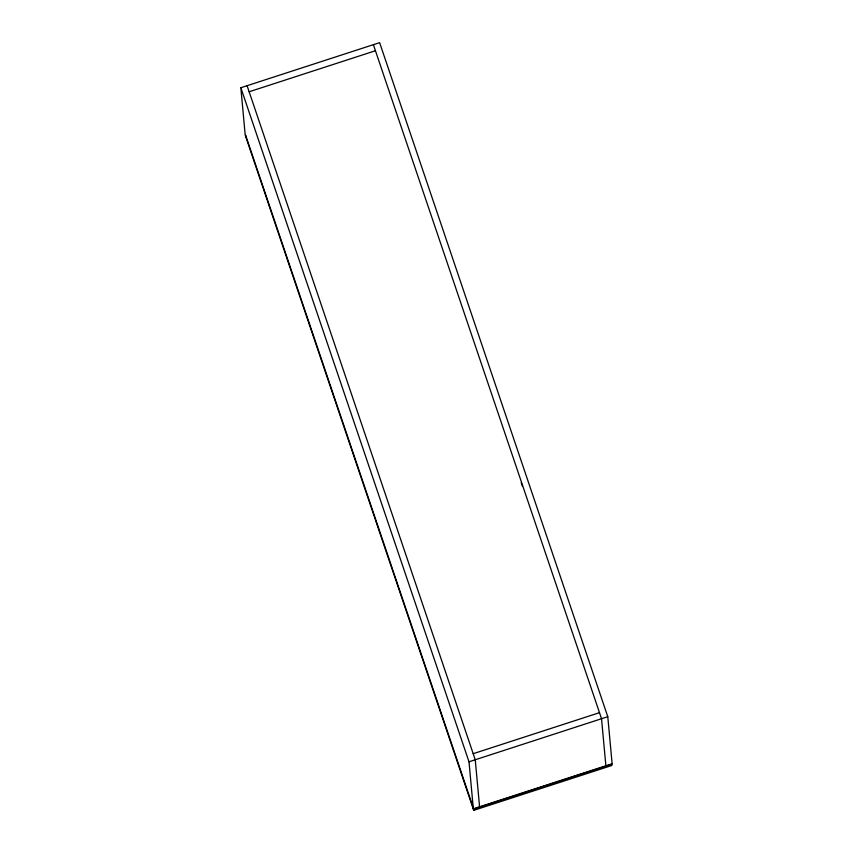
<?xml version="1.0" encoding="UTF-8"?>
<svg xmlns="http://www.w3.org/2000/svg" width="853" height="853" viewBox="0 0 853 853"><rect width="100%" height="100%" fill="white"/><g stroke="black" fill="none" stroke-linecap="round" stroke-linejoin="round"><path stroke-width="1.28" d="M240.845 87.731L379.628 42.65L607.784 716.701L612.155 764.107L473.372 809.188L469.001 761.793L240.845 87.731L245.216 135.137L473.746 810.35L611.836 765.493L611.686 763.883L473.596 808.74L473.746 810.35M249.151 91.772L375.437 50.743M473.191 753.689L599.488 712.671M469.001 761.793L607.784 716.701M373.39 44.676L601.546 718.727L605.907 766.133M521.226 482.691L522.462 486.327M247.093 85.705L475.249 759.756L479.61 807.162M473.596 808.74L245.675 135.36L245.824 136.97"/></g></svg>
